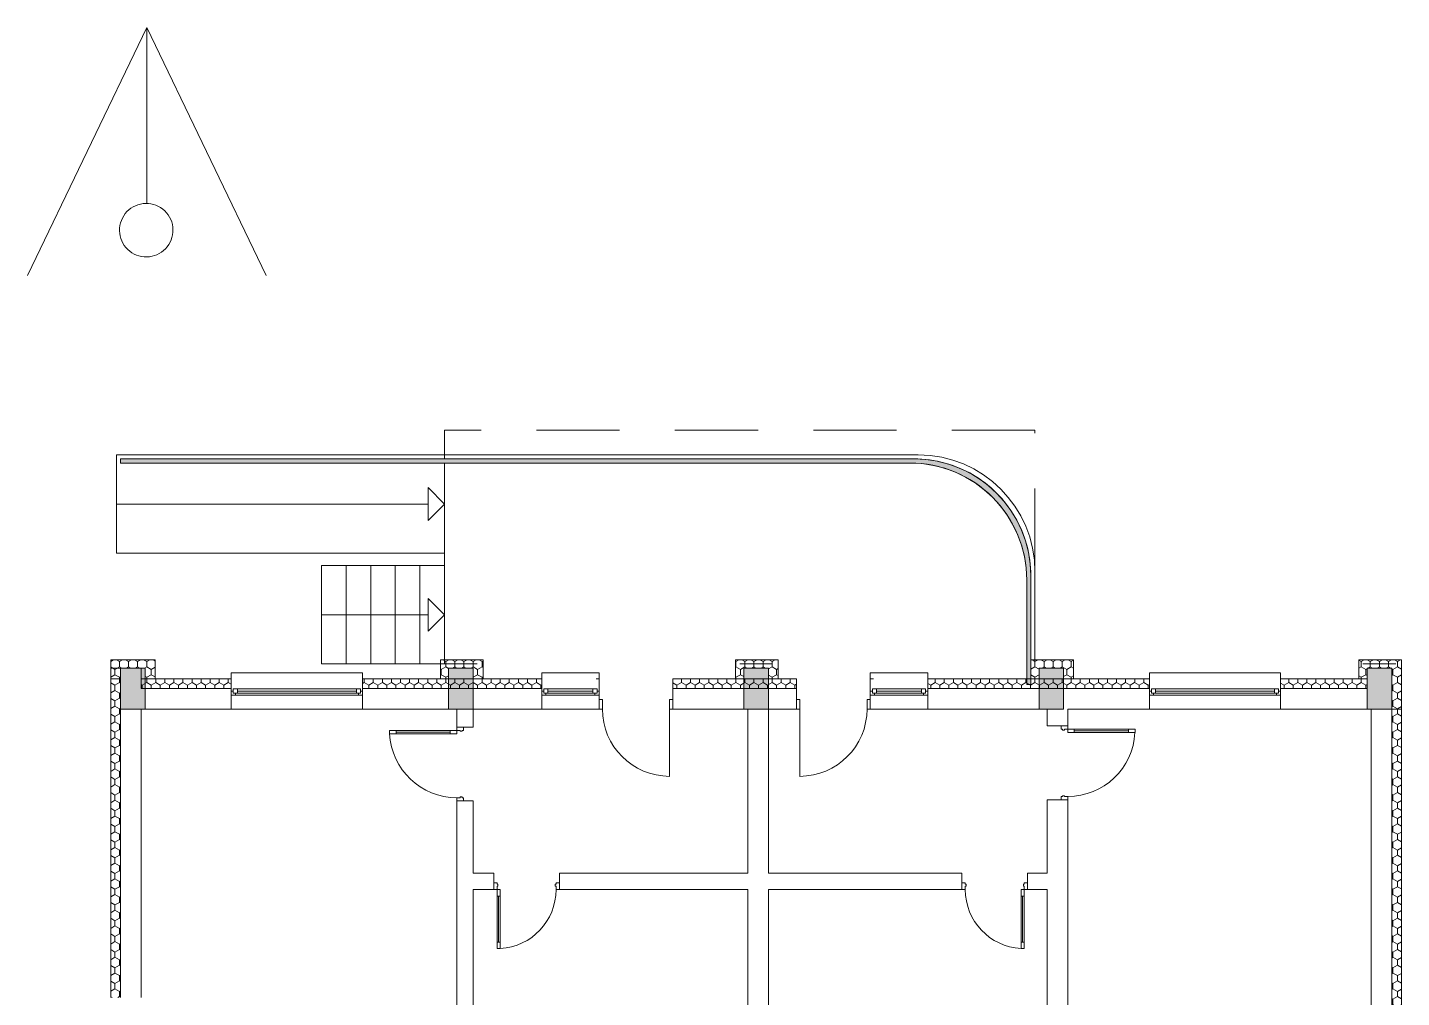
# Model space of a CAD drawing. Header units: feet. Extents: x 2814058 to 2855058, y -67651 to -38951.
# Drawn here: x 2829947 to 2835198, y -51618 to -47912 of the extents above; entities that cross this region are included whole.
import ezdxf

# ---------------------------------------------------------------- set-up
doc = ezdxf.new("R2010")
doc.units = ezdxf.units.FT
doc.header["$MEASUREMENT"] = 0
doc.linetypes.add('Long Dashed', pattern=[529.166651, 317.499995, -211.666656])
for name, color, linetype, lineweight in [('0_muret e jashtme_Pen_No__1', 7, 'Continuous', 0), ('0_muret e jashtme_Pen_No__19', 255, 'Continuous', 0), ('Shell - Roof_Pen_No__1', 7, 'Continuous', 0), ('Shell - Roof_Pen_No__21', 7, 'Continuous', 0), ('Structural - Bearing_Pen_No__1', 7, 'Continuous', 0)]:
    doc.layers.add(name, color=color, linetype=linetype, lineweight=lineweight)
for name, color, linetype, lineweight, true_color in [('0_muret e jashtme_Pen_No__14', 7, 'Continuous', 0, 0xbd8b17), ('Drawing & Figure_Pen_No__48', 7, 'Continuous', 0, 0xa80f02), ('Structural - Bearing_Pen_No__61', 7, 'Continuous', 0, 0x6a6a6a)]:
    doc.layers.add(name, color=color, linetype=linetype, lineweight=lineweight, true_color=true_color)
doc.layers.add('Shell - Roof', color=7, linetype='Continuous')
pattern_1 = [(90, (2247653.822, -76424.967), (-34.6410162, 0), [20, -40]), (90, (2247636.502, -76394.967), (-34.6410162, 0), [20, -40]), (150, (2247653.822, -76404.967), (17.320508, 30), [20, -40]), (150, (2247619.18, -76404.967), (17.320508, 30), [20, -40]), (210, (2247653.822, -76424.967), (-17.320508, 30), [20, -40]), (210, (2247619.18, -76424.967), (-17.320508, 30), [20, -40])]

# ---------------------------------------------------------------- blocks, each defined once
blk = doc.blocks.new('Line_5', base_point=(2831070.3, -50156))
at = {"layer": 'Shell - Roof_Pen_No__1', "color": 7, "linetype": 'Continuous', "lineweight": 0}
for p, q in [((2831540.4, -50156), (2831477.7, -50093.3)), ((2831477.7, -50218.6), (2831477.7, -50093.3)), ((2831070.3, -50156), (2831477.7, -50156)), ((2831540.4, -50156), (2831477.7, -50218.6))]:
    blk.add_line(p, q, dxfattribs=at)
blk = doc.blocks.new('Line_7', base_point=(2830286.7, -49732.8))
at = {"layer": 'Shell - Roof_Pen_No__1', "color": 7, "linetype": 'Continuous', "lineweight": 0}
for p, q in [((2831540.4, -49732.8), (2831477.7, -49670.1)), ((2831477.7, -49795.5), (2831477.7, -49670.1)), ((2830286.7, -49732.8), (2831477.7, -49732.8)), ((2831540.4, -49732.8), (2831477.7, -49795.5))]:
    blk.add_line(p, q, dxfattribs=at)

msp = doc.modelspace()

# ---------------------------------------------------------------- hatches: boundary and pattern name
at = {"layer": '0_muret e jashtme_Pen_No__14', "linetype": 'Continuous', "lineweight": 0, "true_color": 0xbd8b17}
h = msp.add_hatch(dxfattribs=at)
h.set_pattern_fill('STYROFOAM_SM_INSULATION', color=42, style=0, pattern_type=2)
h.set_pattern_definition(pattern_1)
h.paths.add_polyline_path([(2830434.1, -50400.4), (2830434.1, -50328.2), (2830264.8, -50328.2), (2830264.8, -50400.4), (2830302.4, -50400.4), (2830302.4, -50359.7), (2830396.4, -50359.7), (2830396.4, -50400.4)])
h = msp.add_hatch(dxfattribs=at)
h.set_pattern_fill('STYROFOAM_SM_INSULATION', color=42, style=0, pattern_type=2)
h.set_pattern_definition(pattern_1)
h.paths.add_polyline_path([(2830264.8, -50359.7), (2830264.8, -51618.5), (2830302.4, -51618.5), (2830302.4, -50359.7)])
h = msp.add_hatch(dxfattribs=at)
h.set_pattern_fill('STYROFOAM_SM_INSULATION', color=42, style=0, pattern_type=2)
h.set_pattern_definition(pattern_1)
h.paths.add_polyline_path([(2831687.7, -50400.4), (2831687.7, -50328.2), (2831524.7, -50328.2), (2831524.7, -50400.4), (2831556.1, -50400.4), (2831556.1, -50359.7), (2831650.1, -50359.7), (2831650.1, -50400.4)])
h = msp.add_hatch(dxfattribs=at)
h.set_pattern_fill('STYROFOAM_SM_INSULATION', color=42, style=0, pattern_type=2)
h.set_pattern_definition(pattern_1)
h.paths.add_polyline_path([(2832816.1, -50400.4), (2832816.1, -50328.2), (2832653.1, -50328.2), (2832653.1, -50400.4), (2832684.4, -50400.4), (2832684.4, -50359.7), (2832778.5, -50359.7), (2832778.5, -50400.4)])
h = msp.add_hatch(dxfattribs=at)
h.set_pattern_fill('STYROFOAM_SM_INSULATION', color=42, style=0, pattern_type=2)
h.set_pattern_definition(pattern_1)
h.paths.add_polyline_path([(2833944.4, -50400.4), (2833944.4, -50328.2), (2833781.4, -50328.2), (2833781.4, -50400.4), (2833812.8, -50400.4), (2833812.8, -50359.7), (2833906.8, -50359.7), (2833906.8, -50400.4)])
h = msp.add_hatch(dxfattribs=at)
h.set_pattern_fill('STYROFOAM_SM_INSULATION', color=42, style=0, pattern_type=2)
h.set_pattern_definition(pattern_1)
h.paths.add_polyline_path([(2835198.1, -50516.4), (2835198.1, -50328.2), (2835035.1, -50328.2), (2835035.1, -50400.4), (2835066.5, -50400.4), (2835066.5, -50359.7), (2835160.5, -50359.7), (2835160.5, -50516.4)])
h = msp.add_hatch(dxfattribs=at)
h.set_pattern_fill('STYROFOAM_SM_INSULATION', color=42, style=0, pattern_type=2)
h.set_pattern_definition(pattern_1)
h.paths.add_polyline_path([(2830380.7, -50438), (2830725.5, -50438), (2830725.5, -50400.4), (2830380.7, -50400.4)])
h = msp.add_hatch(dxfattribs=at)
h.set_pattern_fill('STYROFOAM_SM_INSULATION', color=42, style=0, pattern_type=2)
h.set_pattern_definition(pattern_1)
h.paths.add_polyline_path([(2831227, -50438), (2831911.9, -50438), (2831911.9, -50400.4), (2831227, -50400.4)])
h = msp.add_hatch(dxfattribs=at)
h.set_pattern_fill('STYROFOAM_SM_INSULATION', color=42, style=0, pattern_type=2)
h.set_pattern_definition(pattern_1)
h.paths.add_polyline_path([(2832413.4, -50400.4), (2832413.4, -50438), (2832885.8, -50438), (2832885.8, -50400.4)])
h = msp.add_hatch(dxfattribs=at)
h.set_pattern_fill('STYROFOAM_SM_INSULATION', color=42, style=0, pattern_type=2)
h.set_pattern_definition(pattern_1)
h.paths.add_polyline_path([(2833387.3, -50438), (2834234.5, -50438), (2834234.5, -50400.4), (2833387.3, -50400.4)])
h = msp.add_hatch(dxfattribs=at)
h.set_pattern_fill('STYROFOAM_SM_INSULATION', color=42, style=0, pattern_type=2)
h.set_pattern_definition(pattern_1)
h.paths.add_polyline_path([(2834736, -50438), (2835066.5, -50438), (2835066.5, -50400.4), (2834736, -50400.4)])
h = msp.add_hatch(dxfattribs=at)
h.set_pattern_fill('STYROFOAM_SM_INSULATION', color=42, style=0, pattern_type=2)
h.set_pattern_definition(pattern_1)
h.paths.add_polyline_path([(2835198.1, -51754.4), (2835198.1, -50516.4), (2835160.5, -50516.4), (2835160.5, -51754.4)])
at = {"layer": '0_muret e jashtme_Pen_No__19', "linetype": 'Continuous', "lineweight": 0}
for points in [[(2830396.4, -50516.4), (2830396.4, -50359.7), (2830302.4, -50359.7), (2830302.4, -50516.4)], [(2831650.1, -50516.4), (2831650.1, -50359.7), (2831556.1, -50359.7), (2831556.1, -50516.4)], [(2832778.5, -50516.4), (2832778.5, -50359.7), (2832684.4, -50359.7), (2832684.4, -50516.4)], [(2833906.8, -50516.4), (2833906.8, -50359.7), (2833812.8, -50359.7), (2833812.8, -50516.4)], [(2835160.5, -50516.4), (2835160.5, -50359.7), (2835066.5, -50359.7), (2835066.5, -50516.4)]]:
    msp.add_hatch(color=255, dxfattribs=at).paths.add_polyline_path(points)
at = {"layer": 'Structural - Bearing_Pen_No__61', "linetype": 'Continuous', "lineweight": 0, "true_color": 0x6a6a6a}
msp.add_hatch(color=251, dxfattribs=at).paths.add_polyline_path([(2833781.4, -50006.9, 0.06653), (2833765.7, -49889.7, 0.265844), (2833452.2, -49576.1, 0.06653), (2833334.9, -49560.4), (2830302.4, -49560.4), (2830302.4, -49576.1), (2833319.3, -49576.1, -0.414214), (2833765.7, -50022.6), (2833765.7, -50422.4), (2833781.4, -50422.4)])

# ---------------------------------------------------------------- linework, layer by layer
at = {"layer": '0_muret e jashtme_Pen_No__1', "color": 7, "linetype": 'Continuous', "lineweight": 0}
for p, q in [((2830302.4, -50359.7), (2830302.4, -51618.5)), ((2831227, -50378.5), (2830725.5, -50378.5)), ((2830725.5, -50378.5), (2830725.5, -50400.4)), ((2830725.5, -50400.4), (2830725.5, -50438)), ((2830725.5, -50400.4), (2830725.5, -50438)), ((2831227, -50400.4), (2831227, -50378.5)), ((2831227, -50400.4), (2831227, -50438)), ((2831227, -50400.4), (2831227, -50438)), ((2831911.9, -50400.4), (2831911.9, -50378.5)), ((2831911.9, -50378.5), (2832131.3, -50378.5)), ((2831911.9, -50400.4), (2831911.9, -50438)), ((2831911.9, -50400.4), (2831911.9, -50438)), ((2832131.3, -50400.4), (2832119.7, -50400.4)), ((2832131.3, -50400.4), (2832119.7, -50400.4)), ((2832131.3, -50378.5), (2832131.3, -50400.4)), ((2832131.3, -50400.4), (2832131.3, -50438)), ((2832131.3, -50438), (2832131.3, -50400.4)), ((2832131.3, -50438), (2832131.3, -50400.4)), ((2832413.4, -50400.4), (2832425, -50400.4)), ((2832413.4, -50438), (2832413.4, -50400.4)), ((2832413.4, -50438), (2832413.4, -50400.4)), ((2832413.4, -50438), (2832413.4, -50400.4)), ((2832413.4, -50400.4), (2832425, -50400.4)), ((2832413.4, -50400.4), (2832425, -50400.4)), ((2832885.8, -50400.4), (2832874.2, -50400.4)), ((2832885.8, -50400.4), (2832874.2, -50400.4)), ((2832885.8, -50400.4), (2832874.2, -50400.4)), ((2832885.8, -50438), (2832885.8, -50400.4)), ((2832885.8, -50438), (2832885.8, -50400.4)), ((2832885.8, -50438), (2832885.8, -50400.4)), ((2833167.9, -50400.4), (2833167.9, -50378.5)), ((2833167.9, -50378.5), (2833387.3, -50378.5)), ((2833167.9, -50400.4), (2833167.9, -50438)), ((2833167.9, -50438), (2833167.9, -50400.4)), ((2833167.9, -50438), (2833167.9, -50400.4)), ((2833167.9, -50400.4), (2833179.5, -50400.4)), ((2833167.9, -50400.4), (2833179.5, -50400.4)), ((2833387.3, -50378.5), (2833387.3, -50400.4)), ((2833387.3, -50400.4), (2833387.3, -50438)), ((2833387.3, -50400.4), (2833387.3, -50438)), ((2834234.5, -50400.4), (2834234.5, -50378.5)), ((2834234.5, -50378.5), (2834736, -50378.5)), ((2834234.5, -50400.4), (2834234.5, -50438)), ((2834234.5, -50400.4), (2834234.5, -50438)), ((2834736, -50378.5), (2834736, -50400.4)), ((2834736, -50400.4), (2834736, -50438)), ((2834736, -50400.4), (2834736, -50438)), ((2830725.5, -50438), (2830380.7, -50438)), ((2830725.5, -50438), (2830725.5, -50447.4)), ((2830725.5, -50438), (2830725.5, -50447.4)), ((2830725.5, -50447.4), (2830725.5, -50463.1)), ((2830733.3, -50447.4), (2830725.5, -50447.4)), ((2830725.5, -50447.4), (2830725.5, -50463.1)), ((2830725.5, -50447.4), (2830725.5, -50463.1)), ((2830725.5, -50463.1), (2830725.5, -50516.4)), ((2830725.5, -50463.1), (2830741.2, -50463.1)), ((2830725.5, -50463.1), (2830725.5, -50516.4)), ((2830749, -50439.6), (2830733.3, -50439.6)), ((2830733.3, -50439.6), (2830733.3, -50455.3)), ((2830733.3, -50455.3), (2830733.3, -50447.4)), ((2830741.2, -50455.3), (2830733.3, -50455.3)), ((2830733.3, -50455.3), (2830749, -50455.3)), ((2830741.2, -50463.1), (2830741.2, -50455.3)), ((2830741.2, -50463.1), (2831211.3, -50463.1)), ((2831203.5, -50439.6), (2830749, -50439.6)), ((2830749, -50455.3), (2830749, -50439.6)), ((2831203.5, -50439.6), (2830749, -50439.6)), ((2831203.5, -50447.4), (2830749, -50447.4)), ((2830749, -50455.3), (2831203.5, -50455.3)), ((2831219.2, -50439.6), (2831203.5, -50439.6)), ((2831203.5, -50439.6), (2831203.5, -50455.3)), ((2831203.5, -50455.3), (2831219.2, -50455.3)), ((2831219.2, -50455.3), (2831211.3, -50455.3)), ((2831211.3, -50455.3), (2831211.3, -50463.1)), ((2831211.3, -50463.1), (2831227, -50463.1)), ((2831219.2, -50455.3), (2831219.2, -50439.6)), ((2831227, -50447.4), (2831219.2, -50447.4)), ((2831219.2, -50447.4), (2831219.2, -50455.3)), ((2831911.9, -50438), (2831227, -50438)), ((2831227, -50438), (2831227, -50447.4)), ((2831227, -50438), (2831227, -50447.4)), ((2831227, -50447.4), (2831227, -50463.1)), ((2831227, -50447.4), (2831227, -50463.1)), ((2831227, -50447.4), (2831227, -50463.1)), ((2831227, -50463.1), (2831227, -50516.4)), ((2831227, -50463.1), (2831227, -50516.4)), ((2831911.9, -50438), (2831911.9, -50447.4)), ((2831911.9, -50438), (2831911.9, -50447.4)), ((2831911.9, -50447.4), (2831911.9, -50463.1)), ((2831911.9, -50447.4), (2831919.7, -50447.4)), ((2831911.9, -50447.4), (2831911.9, -50463.1)), ((2831911.9, -50447.4), (2831911.9, -50463.1)), ((2831911.9, -50463.1), (2831911.9, -50516.4)), ((2831927.6, -50463.1), (2831911.9, -50463.1)), ((2831911.9, -50463.1), (2831911.9, -50516.4)), ((2831919.7, -50439.6), (2831935.4, -50439.6)), ((2831919.7, -50455.3), (2831919.7, -50439.6)), ((2831919.7, -50447.4), (2831919.7, -50455.3)), ((2831919.7, -50455.3), (2831927.6, -50455.3)), ((2831935.4, -50455.3), (2831919.7, -50455.3)), ((2831927.6, -50455.3), (2831927.6, -50463.1)), ((2832115.6, -50463.1), (2831927.6, -50463.1)), ((2831935.4, -50439.6), (2832107.8, -50439.6)), ((2831935.4, -50439.6), (2831935.4, -50455.3)), ((2831935.4, -50439.6), (2832107.8, -50439.6)), ((2831935.4, -50447.4), (2832107.8, -50447.4)), ((2832107.8, -50455.3), (2831935.4, -50455.3)), ((2832107.8, -50455.3), (2832107.8, -50439.6)), ((2832107.8, -50439.6), (2832123.5, -50439.6)), ((2832123.5, -50455.3), (2832107.8, -50455.3)), ((2832115.6, -50463.1), (2832115.6, -50455.3)), ((2832115.6, -50455.3), (2832123.5, -50455.3)), ((2832131.3, -50463.1), (2832115.6, -50463.1)), ((2832123.5, -50439.6), (2832123.5, -50455.3)), ((2832123.5, -50455.3), (2832123.5, -50447.4)), ((2832123.5, -50447.4), (2832131.3, -50447.4)), ((2832131.3, -50438), (2832131.3, -50447.4)), ((2832131.3, -50480.4), (2832131.3, -50438)), ((2832131.3, -50480.4), (2832131.3, -50438)), ((2832131.3, -50447.4), (2832131.3, -50463.1)), ((2832131.3, -50447.4), (2832131.3, -50463.1)), ((2832131.3, -50463.1), (2832131.3, -50516.4)), ((2832885.8, -50438), (2832413.4, -50438)), ((2832413.4, -50480.4), (2832413.4, -50438)), ((2832413.4, -50480.4), (2832413.4, -50438)), ((2832413.4, -50480.4), (2832413.4, -50438)), ((2832885.8, -50480.4), (2832885.8, -50438)), ((2832885.8, -50480.4), (2832885.8, -50438)), ((2832885.8, -50480.4), (2832885.8, -50438)), ((2833167.9, -50438), (2833167.9, -50447.4)), ((2833167.9, -50480.4), (2833167.9, -50438)), ((2833167.9, -50480.4), (2833167.9, -50438)), ((2833167.9, -50447.4), (2833175.7, -50447.4)), ((2833167.9, -50447.4), (2833167.9, -50463.1)), ((2833167.9, -50447.4), (2833167.9, -50463.1)), ((2833183.6, -50463.1), (2833167.9, -50463.1)), ((2833167.9, -50463.1), (2833167.9, -50516.4)), ((2833175.7, -50439.6), (2833191.4, -50439.6)), ((2833175.7, -50455.3), (2833175.7, -50439.6)), ((2833175.7, -50447.4), (2833175.7, -50455.3)), ((2833175.7, -50455.3), (2833183.6, -50455.3)), ((2833191.4, -50455.3), (2833175.7, -50455.3)), ((2833183.6, -50455.3), (2833183.6, -50463.1)), ((2833371.6, -50463.1), (2833183.6, -50463.1)), ((2833191.4, -50439.6), (2833363.8, -50439.6)), ((2833191.4, -50439.6), (2833191.4, -50455.3)), ((2833191.4, -50439.6), (2833363.8, -50439.6)), ((2833191.4, -50447.4), (2833363.8, -50447.4)), ((2833363.8, -50455.3), (2833191.4, -50455.3)), ((2833363.8, -50455.3), (2833363.8, -50439.6)), ((2833363.8, -50439.6), (2833379.4, -50439.6)), ((2833379.4, -50455.3), (2833363.8, -50455.3)), ((2833371.6, -50463.1), (2833371.6, -50455.3)), ((2833371.6, -50455.3), (2833379.4, -50455.3)), ((2833387.3, -50463.1), (2833371.6, -50463.1)), ((2833379.4, -50439.6), (2833379.4, -50455.3)), ((2833379.4, -50455.3), (2833379.4, -50447.4)), ((2833379.4, -50447.4), (2833387.3, -50447.4)), ((2834234.5, -50438), (2833387.3, -50438)), ((2833387.3, -50438), (2833387.3, -50447.4)), ((2833387.3, -50438), (2833387.3, -50447.4)), ((2833387.3, -50447.4), (2833387.3, -50463.1)), ((2833387.3, -50447.4), (2833387.3, -50463.1)), ((2833387.3, -50447.4), (2833387.3, -50463.1)), ((2833387.3, -50463.1), (2833387.3, -50516.4)), ((2833387.3, -50463.1), (2833387.3, -50516.4)), ((2834234.5, -50438), (2834234.5, -50447.4)), ((2834234.5, -50438), (2834234.5, -50447.4)), ((2834234.5, -50447.4), (2834234.5, -50463.1)), ((2834234.5, -50447.4), (2834242.3, -50447.4)), ((2834234.5, -50447.4), (2834234.5, -50463.1)), ((2834234.5, -50447.4), (2834234.5, -50463.1)), ((2834234.5, -50463.1), (2834234.5, -50516.4)), ((2834250.2, -50463.1), (2834234.5, -50463.1)), ((2834234.5, -50463.1), (2834234.5, -50516.4)), ((2834242.3, -50439.6), (2834258, -50439.6)), ((2834242.3, -50455.3), (2834242.3, -50439.6)), ((2834242.3, -50447.4), (2834242.3, -50455.3)), ((2834242.3, -50455.3), (2834250.2, -50455.3)), ((2834258, -50455.3), (2834242.3, -50455.3)), ((2834250.2, -50455.3), (2834250.2, -50463.1)), ((2834720.3, -50463.1), (2834250.2, -50463.1)), ((2834258, -50439.6), (2834712.5, -50439.6)), ((2834258, -50439.6), (2834258, -50455.3)), ((2834258, -50439.6), (2834712.5, -50439.6)), ((2834258, -50447.4), (2834712.5, -50447.4)), ((2834712.5, -50455.3), (2834258, -50455.3)), ((2834712.5, -50455.3), (2834712.5, -50439.6)), ((2834712.5, -50439.6), (2834728.1, -50439.6)), ((2834728.1, -50455.3), (2834712.5, -50455.3)), ((2834720.3, -50463.1), (2834720.3, -50455.3)), ((2834720.3, -50455.3), (2834728.1, -50455.3)), ((2834736, -50463.1), (2834720.3, -50463.1)), ((2834728.1, -50439.6), (2834728.1, -50455.3)), ((2834728.1, -50455.3), (2834728.1, -50447.4)), ((2834728.1, -50447.4), (2834736, -50447.4)), ((2835066.5, -50438), (2834736, -50438)), ((2834736, -50438), (2834736, -50447.4)), ((2834736, -50438), (2834736, -50447.4)), ((2834736, -50447.4), (2834736, -50463.1)), ((2834736, -50447.4), (2834736, -50463.1)), ((2834736, -50447.4), (2834736, -50463.1)), ((2834736, -50463.1), (2834736, -50516.4)), ((2834736, -50463.1), (2834736, -50516.4)), ((2831227, -50516.4), (2830725.5, -50516.4)), ((2831911.9, -50516.4), (2832131.3, -50516.4)), ((2832131.3, -50516.4), (2832119.7, -50516.4)), ((2832131.3, -50516.4), (2832119.7, -50516.4)), ((2832131.3, -50480.4), (2832143.8, -50480.4)), ((2832131.3, -50516.4), (2832131.3, -50480.4)), ((2832131.3, -50516.4), (2832131.3, -50480.4)), ((2832131.3, -50516.4), (2832131.3, -50480.4)), ((2832143.8, -50516.4), (2832131.3, -50516.4)), ((2832143.8, -50480.4), (2832143.8, -50516.4)), ((2832400.8, -50516.4), (2832400.8, -50480.4)), ((2832400.8, -50480.4), (2832413.4, -50480.4)), ((2832413.4, -50516.4), (2832400.8, -50516.4)), ((2832400.8, -50516.4), (2832400.8, -50773.4)), ((2832413.4, -50516.4), (2832413.4, -50480.4)), ((2832413.4, -50480.4), (2832413.4, -50516.4)), ((2832413.4, -50516.4), (2832413.4, -50480.4)), ((2832413.4, -50516.4), (2832413.4, -50480.4)), ((2832413.4, -50516.4), (2832425, -50516.4)), ((2832413.4, -50516.4), (2832425, -50516.4)), ((2832413.4, -50516.4), (2832425, -50516.4)), ((2832885.8, -50516.4), (2832874.2, -50516.4)), ((2832885.8, -50516.4), (2832874.2, -50516.4)), ((2832885.8, -50516.4), (2832874.2, -50516.4)), ((2832885.8, -50516.4), (2832885.8, -50480.4)), ((2832898.3, -50480.4), (2832885.8, -50480.4)), ((2832885.8, -50480.4), (2832885.8, -50516.4)), ((2832885.8, -50516.4), (2832885.8, -50480.4)), ((2832885.8, -50516.4), (2832885.8, -50480.4)), ((2832885.8, -50516.4), (2832898.3, -50516.4)), ((2832898.3, -50516.4), (2832898.3, -50480.4)), ((2832898.3, -50516.4), (2832898.3, -50773.4)), ((2833167.9, -50480.4), (2833155.3, -50480.4)), ((2833155.3, -50480.4), (2833155.3, -50516.4)), ((2833155.3, -50516.4), (2833167.9, -50516.4)), ((2833167.9, -50516.4), (2833167.9, -50480.4)), ((2833167.9, -50516.4), (2833167.9, -50480.4)), ((2833167.9, -50516.4), (2833167.9, -50480.4)), ((2833167.9, -50516.4), (2833387.3, -50516.4)), ((2833167.9, -50516.4), (2833179.5, -50516.4)), ((2833167.9, -50516.4), (2833179.5, -50516.4)), ((2834234.5, -50516.4), (2834736, -50516.4)), ((2835160.5, -51754.4), (2835160.5, -50516.4)), ((2831330.4, -50597.9), (2831355.5, -50597.9)), ((2831330.4, -50610.4), (2831330.4, -50597.9)), ((2831355.5, -50610.4), (2831330.4, -50610.4)), ((2831355.5, -50604.1), (2831355.5, -50597.9)), ((2831355.5, -50597.9), (2831562.4, -50597.9)), ((2831355.5, -50597.9), (2831355.5, -50610.4)), ((2831562.4, -50604.1), (2831355.5, -50604.1)), ((2831355.5, -50610.4), (2831355.5, -50604.1)), ((2831355.5, -50604.1), (2831562.4, -50604.1)), ((2831355.5, -50604.1), (2831562.4, -50604.1)), ((2831562.4, -50610.4), (2831355.5, -50610.4)), ((2831562.4, -50597.9), (2831562.4, -50604.1)), ((2831562.4, -50610.4), (2831562.4, -50597.9)), ((2831562.4, -50597.9), (2831587.4, -50597.9)), ((2831562.4, -50604.1), (2831562.4, -50610.4)), ((2831587.4, -50610.4), (2831562.4, -50610.4)), ((2831587.4, -50585.3), (2831612.5, -50585.3)), ((2831612.5, -50585.3), (2831587.4, -50585.3)), ((2831587.4, -50585.3), (2831587.4, -50597.9)), ((2831587.4, -50585.3), (2831612.5, -50585.3)), ((2831587.4, -50585.3), (2831612.5, -50585.3)), ((2831587.4, -50597.9), (2831600, -50597.9)), ((2831587.4, -50597.9), (2831587.4, -50610.4)), ((2831600, -50597.9), (2831600, -50601)), ((2831600, -50601), (2831607.9, -50601)), ((2831607.9, -50597.9), (2831612.5, -50597.9)), ((2831607.9, -50601), (2831607.9, -50597.9)), ((2831612.5, -50585.3), (2831650.1, -50585.3)), ((2831612.5, -50597.9), (2831612.5, -50585.3)), ((2831612.5, -50585.3), (2831650.1, -50585.3)), ((2833897.4, -50580.9), (2833844.1, -50580.9)), ((2833897.4, -50580.9), (2833844.1, -50580.9)), ((2833922.5, -50580.9), (2833897.4, -50580.9)), ((2833897.4, -50593.4), (2833897.4, -50580.9)), ((2833897.4, -50580.9), (2833922.5, -50580.9)), ((2833922.5, -50580.9), (2833897.4, -50580.9)), ((2833922.5, -50580.9), (2833897.4, -50580.9)), ((2833902, -50593.4), (2833897.4, -50593.4)), ((2833902, -50596.6), (2833902, -50593.4)), ((2833909.9, -50596.6), (2833902, -50596.6)), ((2833922.5, -50593.4), (2833909.9, -50593.4)), ((2833909.9, -50593.4), (2833909.9, -50596.6)), ((2833922.5, -50580.9), (2833922.5, -50593.4)), ((2833947.5, -50593.4), (2833922.5, -50593.4)), ((2833922.5, -50593.4), (2833922.5, -50606)), ((2833922.5, -50606), (2833947.5, -50606)), ((2834154.4, -50593.4), (2833947.5, -50593.4)), ((2833947.5, -50593.4), (2833947.5, -50599.7)), ((2833947.5, -50606), (2833947.5, -50593.4)), ((2833947.5, -50599.7), (2834154.4, -50599.7)), ((2834154.4, -50599.7), (2833947.5, -50599.7)), ((2833947.5, -50599.7), (2833947.5, -50606)), ((2834154.4, -50599.7), (2833947.5, -50599.7)), ((2833947.5, -50606), (2834154.4, -50606)), ((2834154.4, -50599.7), (2834154.4, -50593.4)), ((2834179.5, -50593.4), (2834154.4, -50593.4)), ((2834154.4, -50593.4), (2834154.4, -50606)), ((2834154.4, -50606), (2834154.4, -50599.7)), ((2834154.4, -50606), (2834179.5, -50606)), ((2834179.5, -50606), (2834179.5, -50593.4)), ((2831600, -50854.9), (2831587.4, -50854.9)), ((2831587.4, -50854.9), (2831587.4, -50867.4)), ((2831587.4, -50867.4), (2831612.5, -50867.4)), ((2831587.4, -50867.4), (2831612.5, -50867.4)), ((2831587.4, -50867.4), (2831612.5, -50867.4)), ((2831587.4, -50867.4), (2831612.5, -50867.4)), ((2831607.9, -50851.7), (2831600, -50851.7)), ((2831600, -50851.7), (2831600, -50854.9)), ((2831607.9, -50854.9), (2831607.9, -50851.7)), ((2831612.5, -50854.9), (2831607.9, -50854.9)), ((2831612.5, -50867.4), (2831612.5, -50854.9)), ((2831612.5, -50867.4), (2831650.1, -50867.4)), ((2831612.5, -50867.4), (2831650.1, -50867.4)), ((2833897.4, -50863), (2833844.1, -50863)), ((2833897.4, -50863), (2833844.1, -50863)), ((2833897.4, -50863), (2833897.4, -50850.4)), ((2833897.4, -50850.4), (2833902, -50850.4)), ((2833922.5, -50863), (2833897.4, -50863)), ((2833922.5, -50863), (2833897.4, -50863)), ((2833922.5, -50863), (2833897.4, -50863)), ((2833922.5, -50863), (2833897.4, -50863)), ((2833902, -50850.4), (2833902, -50847.3)), ((2833902, -50847.3), (2833909.9, -50847.3)), ((2833909.9, -50847.3), (2833909.9, -50850.4)), ((2833909.9, -50850.4), (2833922.5, -50850.4)), ((2833922.5, -50850.4), (2833922.5, -50863)), ((2831728.6, -51180.9), (2831728.6, -51143.3)), ((2831728.6, -51180.9), (2831728.6, -51143.3)), ((2831979.4, -51180.9), (2831979.4, -51143.3)), ((2831979.4, -51180.9), (2831979.4, -51143.3)), ((2833518.2, -51180.9), (2833518.2, -51143.3)), ((2833518.2, -51180.9), (2833518.2, -51143.3)), ((2833768.9, -51180.9), (2833768.9, -51143.3)), ((2833768.9, -51180.9), (2833768.9, -51143.3)), ((2831728.6, -51205.9), (2831728.6, -51180.9)), ((2831741.1, -51180.9), (2831728.6, -51180.9)), ((2831728.6, -51180.9), (2831728.6, -51205.9)), ((2831728.6, -51205.9), (2831728.6, -51180.9)), ((2831728.6, -51205.9), (2831728.6, -51180.9)), ((2831741.1, -51185.4), (2831741.1, -51180.9)), ((2831744.3, -51185.4), (2831741.1, -51185.4)), ((2831741.1, -51205.9), (2831741.1, -51193.4)), ((2831741.1, -51193.4), (2831744.3, -51193.4)), ((2831744.3, -51193.4), (2831744.3, -51185.4)), ((2831966.8, -51185.4), (2831963.7, -51185.4)), ((2831963.7, -51185.4), (2831963.7, -51193.4)), ((2831963.7, -51193.4), (2831966.8, -51193.4)), ((2831979.4, -51180.9), (2831966.8, -51180.9)), ((2831966.8, -51180.9), (2831966.8, -51185.4)), ((2831966.8, -51193.4), (2831966.8, -51205.9)), ((2831979.4, -51205.9), (2831979.4, -51180.9)), ((2831979.4, -51205.9), (2831979.4, -51180.9)), ((2831979.4, -51205.9), (2831979.4, -51180.9)), ((2831979.4, -51205.9), (2831979.4, -51180.9)), ((2833518.2, -51205.9), (2833518.2, -51180.9)), ((2833518.2, -51205.9), (2833518.2, -51180.9)), ((2833518.2, -51180.9), (2833530.7, -51180.9)), ((2833518.2, -51205.9), (2833518.2, -51180.9)), ((2833518.2, -51205.9), (2833518.2, -51180.9)), ((2833530.7, -51180.9), (2833530.7, -51185.4)), ((2833530.7, -51185.4), (2833533.9, -51185.4)), ((2833530.7, -51193.4), (2833530.7, -51205.9)), ((2833533.9, -51193.4), (2833530.7, -51193.4)), ((2833533.9, -51185.4), (2833533.9, -51193.4)), ((2833753.3, -51193.4), (2833753.3, -51185.4)), ((2833753.3, -51185.4), (2833756.4, -51185.4)), ((2833756.4, -51193.4), (2833753.3, -51193.4)), ((2833756.4, -51185.4), (2833756.4, -51180.9)), ((2833756.4, -51180.9), (2833768.9, -51180.9)), ((2833756.4, -51205.9), (2833756.4, -51193.4)), ((2833768.9, -51205.9), (2833768.9, -51180.9)), ((2833768.9, -51180.9), (2833768.9, -51205.9)), ((2833768.9, -51205.9), (2833768.9, -51180.9)), ((2833768.9, -51205.9), (2833768.9, -51180.9)), ((2831728.6, -51205.9), (2831741.1, -51205.9)), ((2831741.1, -51231), (2831741.1, -51205.9)), ((2831741.1, -51205.9), (2831753.7, -51205.9)), ((2831741.1, -51231), (2831747.4, -51231)), ((2831741.1, -51406.5), (2831741.1, -51231)), ((2831753.7, -51231), (2831741.1, -51231)), ((2831747.4, -51231), (2831747.4, -51406.5)), ((2831747.4, -51231), (2831753.7, -51231)), ((2831747.4, -51406.5), (2831747.4, -51231)), ((2831747.4, -51406.5), (2831747.4, -51231)), ((2831753.7, -51205.9), (2831753.7, -51231)), ((2831753.7, -51231), (2831753.7, -51406.5)), ((2831966.8, -51205.9), (2831979.4, -51205.9)), ((2833530.7, -51205.9), (2833518.2, -51205.9)), ((2833743.9, -51205.9), (2833743.9, -51231)), ((2833756.4, -51205.9), (2833743.9, -51205.9)), ((2833750.1, -51231), (2833743.9, -51231)), ((2833743.9, -51231), (2833743.9, -51406.5)), ((2833743.9, -51231), (2833756.4, -51231)), ((2833756.4, -51231), (2833750.1, -51231)), ((2833750.1, -51231), (2833750.1, -51406.5)), ((2833750.1, -51406.5), (2833750.1, -51231)), ((2833750.1, -51406.5), (2833750.1, -51231)), ((2833768.9, -51205.9), (2833756.4, -51205.9)), ((2833756.4, -51231), (2833756.4, -51205.9)), ((2833756.4, -51406.5), (2833756.4, -51231)), ((2831747.4, -51406.5), (2831741.1, -51406.5)), ((2831741.1, -51431.6), (2831741.1, -51406.5)), ((2831741.1, -51406.5), (2831753.7, -51406.5)), ((2831753.7, -51406.5), (2831747.4, -51406.5)), ((2831753.7, -51406.5), (2831753.7, -51431.6)), ((2833743.9, -51406.5), (2833750.1, -51406.5)), ((2833756.4, -51406.5), (2833743.9, -51406.5)), ((2833743.9, -51406.5), (2833743.9, -51431.6)), ((2833750.1, -51406.5), (2833756.4, -51406.5)), ((2833756.4, -51431.6), (2833756.4, -51406.5)), ((2831753.7, -51431.6), (2831741.1, -51431.6)), ((2833743.9, -51431.6), (2833756.4, -51431.6))]:
    msp.add_line(p, q, dxfattribs=at)
at = {"layer": '0_muret e jashtme_Pen_No__1', "color": 7, "linetype": 'Continuous', "lineweight": 0, "flags": 128}
for points in [[(2830434.1, -50400.4), (2830434.1, -50328.2), (2830264.8, -50328.2), (2830264.8, -50400.4), (2830302.4, -50400.4), (2830302.4, -50359.7), (2830396.4, -50359.7), (2830396.4, -50400.4)], [(2830396.4, -50516.4), (2830396.4, -50359.7), (2830302.4, -50359.7), (2830302.4, -50516.4)], [(2831687.7, -50400.4), (2831687.7, -50328.2), (2831524.7, -50328.2), (2831524.7, -50400.4), (2831556.1, -50400.4), (2831556.1, -50359.7), (2831650.1, -50359.7), (2831650.1, -50400.4)], [(2831650.1, -50516.4), (2831650.1, -50359.7), (2831556.1, -50359.7), (2831556.1, -50516.4)], [(2832816.1, -50400.4), (2832816.1, -50328.2), (2832653.1, -50328.2), (2832653.1, -50400.4), (2832684.4, -50400.4), (2832684.4, -50359.7), (2832778.5, -50359.7), (2832778.5, -50400.4)], [(2832778.5, -50516.4), (2832778.5, -50359.7), (2832684.4, -50359.7), (2832684.4, -50516.4)], [(2833944.4, -50400.4), (2833944.4, -50328.2), (2833781.4, -50328.2), (2833781.4, -50400.4), (2833812.8, -50400.4), (2833812.8, -50359.7), (2833906.8, -50359.7), (2833906.8, -50400.4)], [(2833906.8, -50516.4), (2833906.8, -50359.7), (2833812.8, -50359.7), (2833812.8, -50516.4)], [(2835198.1, -50516.4), (2835198.1, -50328.2), (2835035.1, -50328.2), (2835035.1, -50400.4), (2835066.5, -50400.4), (2835066.5, -50359.7), (2835160.5, -50359.7), (2835160.5, -50516.4)], [(2835160.5, -50516.4), (2835160.5, -50359.7), (2835066.5, -50359.7), (2835066.5, -50516.4)]]:
    msp.add_lwpolyline(points, close=True, dxfattribs=at)
at = {"layer": '0_muret e jashtme_Pen_No__1', "color": 7, "linetype": 'Continuous', "lineweight": 0}
for points in [[(2830264.8, -50359.7), (2830264.8, -51618.5)], [(2830380.7, -50359.7), (2830264.8, -50359.7)], [(2830380.7, -50438), (2830380.7, -50359.7)], [(2830725.5, -50400.4), (2830380.7, -50400.4)], [(2830380.7, -50400.4), (2830380.7, -50438)], [(2831911.9, -50400.4), (2831227, -50400.4)], [(2832885.8, -50400.4), (2832413.4, -50400.4)], [(2834234.5, -50400.4), (2833387.3, -50400.4)], [(2835066.5, -50400.4), (2834736, -50400.4)], [(2835066.5, -50516.4), (2835066.5, -50400.4)], [(2830380.7, -50516.4), (2830725.5, -50516.4)], [(2830380.7, -51618.5), (2830380.7, -50516.4)], [(2831227, -50516.4), (2831587.4, -50516.4)], [(2831587.4, -50516.4), (2831587.4, -50585.3)], [(2831650.1, -50516.4), (2831911.9, -50516.4)], [(2831650.1, -50585.3), (2831650.1, -50516.4)], [(2832413.4, -50516.4), (2832700.1, -50516.4)], [(2832700.1, -50516.4), (2832700.1, -51143.3)], [(2832778.5, -50516.4), (2832885.8, -50516.4)], [(2832778.5, -51143.3), (2832778.5, -50516.4)], [(2833387.3, -50516.4), (2833844.1, -50516.4)], [(2833844.1, -50516.4), (2833844.1, -50580.9)], [(2833922.5, -50516.4), (2834234.5, -50516.4)], [(2833922.5, -50580.9), (2833922.5, -50516.4)], [(2834736, -50516.4), (2835066.5, -50516.4)], [(2835082.1, -50516.4), (2835082.1, -51660.4)], [(2835198.1, -50516.4), (2835082.1, -50516.4)], [(2835198.1, -51754.4), (2835198.1, -50516.4)], [(2831587.4, -50867.4), (2831587.4, -51738.8)], [(2831650.1, -51143.3), (2831650.1, -50867.4)], [(2833844.1, -50863), (2833844.1, -51143.3)], [(2833922.5, -51660.4), (2833922.5, -50863)], [(2831728.6, -51143.3), (2831650.1, -51143.3)], [(2832700.1, -51143.3), (2831979.4, -51143.3)], [(2833518.2, -51143.3), (2832778.5, -51143.3)], [(2833844.1, -51143.3), (2833768.9, -51143.3)], [(2831650.1, -51660.4), (2831650.1, -51205.9)], [(2831650.1, -51205.9), (2831728.6, -51205.9)], [(2831979.4, -51205.9), (2832700.1, -51205.9)], [(2832700.1, -51205.9), (2832700.1, -51660.4)], [(2832778.5, -51660.4), (2832778.5, -51205.9)], [(2832778.5, -51205.9), (2833518.2, -51205.9)], [(2833768.9, -51205.9), (2833844.1, -51205.9)], [(2833844.1, -51205.9), (2833844.1, -51660.4)]]:
    msp.add_lwpolyline(points, dxfattribs=at)
for centre, radius, start, end in [((2832400.8, -50516.4), 257, 180, 270), ((2832898.3, -50516.4), 257, 270, 0), ((2831587.4, -50597.9), 257, 182.796, 270), ((2833922.5, -50593.4), 257, 270, 357.204), ((2831741.1, -51205.9), 225.7, 273.1847, 0), ((2833756.4, -51205.9), 225.7, 180, 266.8153)]:
    msp.add_arc(centre, radius, start, end, dxfattribs=at)
at = {"layer": 'Drawing & Figure_Pen_No__48', "color": 14, "linetype": 'Continuous', "lineweight": 0, "true_color": 0xa80f02, "flags": 128}
for points in [[(2830402.6, -47912), (2829946.6, -48859.8)], [(2830402.6, -47912), (2830402.6, -48584.2)], [(2830402.6, -47912), (2830858.5, -48859.8)]]:
    msp.add_lwpolyline(points, dxfattribs=at)
msp.add_lwpolyline([(2830474.2, -48757.3, 0.414214), (2830471.4, -48612.8, 0.414214), (2830326.8, -48615.7, 0.414214), (2830329.7, -48760.2, 0.414214)], format="xyb", close=True, dxfattribs=at)
at = {"layer": 'Shell - Roof_Pen_No__21', "color": 7, "linetype": 'Long Dashed', "lineweight": 0}
for p, q in [((2833797.1, -49450.8), (2831540.4, -49450.8)), ((2831540.4, -49450.8), (2831540.4, -49544.8)), ((2833797.1, -49991.3), (2833797.1, -49450.8))]:
    msp.add_line(p, q, dxfattribs=at)
at = {"layer": 'Shell - Roof_Pen_No__21', "color": 7, "linetype": 'Continuous', "lineweight": 0}
for p, q in [((2831540.4, -49544.8), (2830286.7, -49544.8)), ((2830286.7, -49544.8), (2830286.7, -49920.9)), ((2831540.4, -49544.8), (2833350.6, -49544.8)), ((2831540.4, -49560.4), (2831540.4, -49544.8)), ((2831540.4, -50344), (2831540.4, -49576.1)), ((2831540.4, -49920.9), (2830286.7, -49920.9)), ((2831070.3, -50344), (2831070.3, -49967.9)), ((2831070.3, -49967.9), (2831540.4, -49967.9)), ((2831164.3, -50344), (2831164.3, -49967.9)), ((2831258.3, -50344), (2831258.3, -49967.9)), ((2831352.4, -50344), (2831352.4, -49967.9)), ((2831446.4, -50344), (2831446.4, -49967.9)), ((2833797.1, -50344), (2833797.1, -49991.3)), ((2831540.4, -50344), (2831070.3, -50344)), ((2831665.8, -50344), (2831540.4, -50344)), ((2832794.1, -50344), (2832668.8, -50344)), ((2835176.2, -50344), (2835050.8, -50344))]:
    msp.add_line(p, q, dxfattribs=at)
for centre in [(2833334.9, -50006.9), (2833350.6, -49991.3), (2833319.3, -50022.6)]:
    msp.add_arc(centre, 446.5, 0, 90, dxfattribs=at)
at = {"layer": 'Structural - Bearing_Pen_No__1', "color": 7, "linetype": 'Continuous', "lineweight": 0, "flags": 128}
msp.add_lwpolyline([(2833781.4, -50006.9, 0.06653), (2833765.7, -49889.7, 0.265844), (2833452.2, -49576.1, 0.06653), (2833334.9, -49560.4), (2830302.4, -49560.4), (2830302.4, -49576.1), (2833319.3, -49576.1, -0.414214), (2833765.7, -50022.6), (2833765.7, -50422.4), (2833781.4, -50422.4)], format="xyb", close=True, dxfattribs=at)

# ---------------------------------------------------------------- block references
at = {"layer": 'Shell - Roof', "color": 7, "linetype": 'Continuous', "lineweight": 0}
for name, p in [('Line_7', (2830286.7, -49732.8)), ('Line_5', (2831070.3, -50156))]:
    msp.add_blockref(name, p, dxfattribs=at)

doc.saveas('drawing.dxf')
